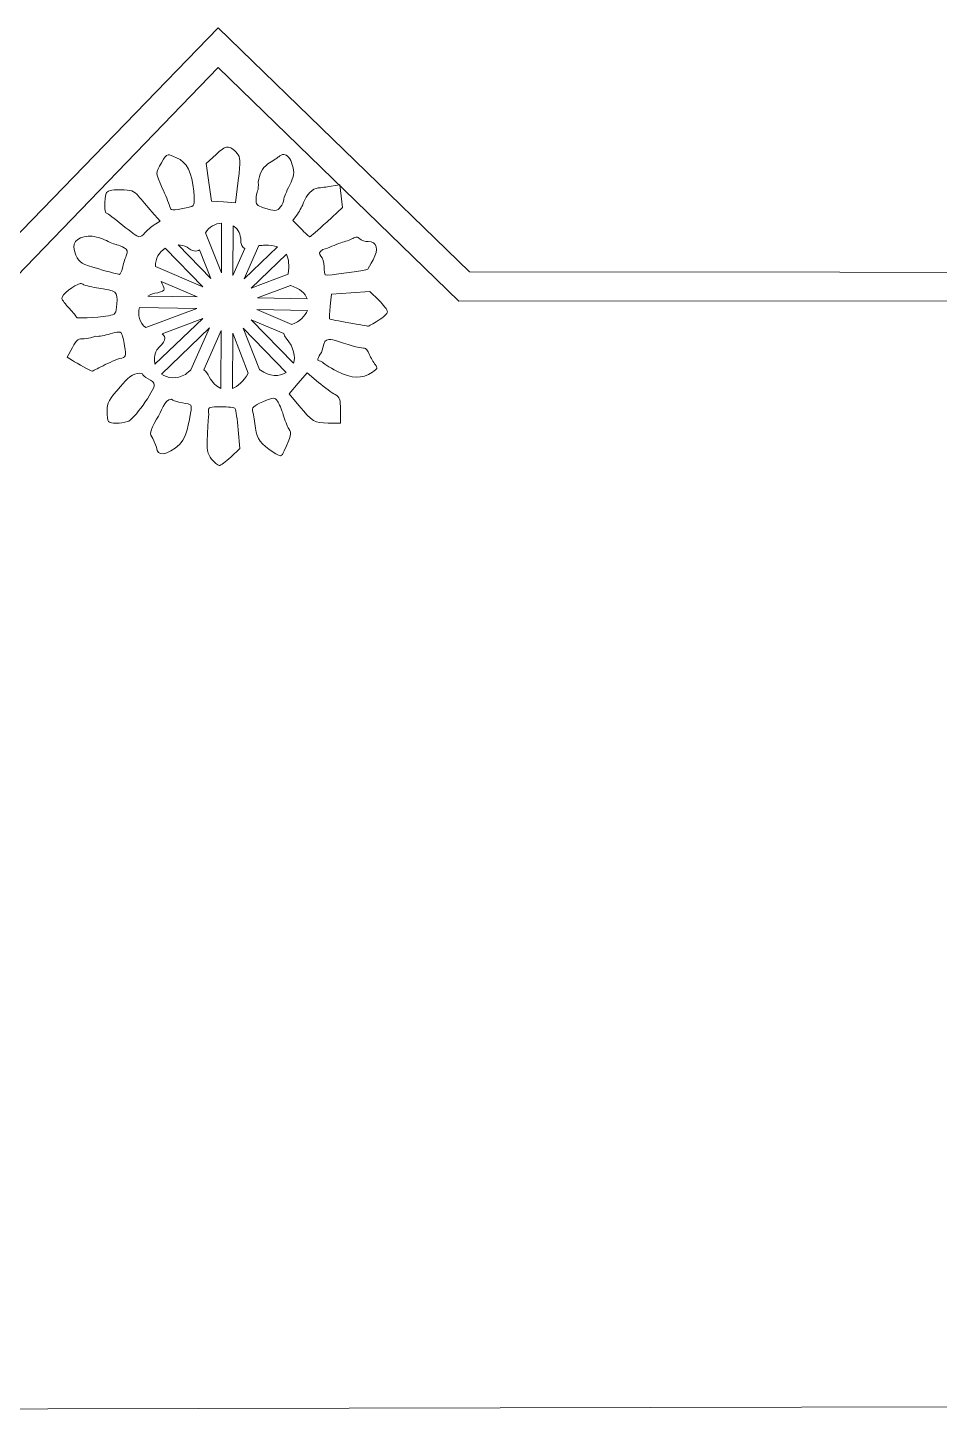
# Model space of a CAD drawing. Header units: centimetres. Extents: x -9.5 to 9.5, y -12.4 to 12.4.
# Drawn here: x -0.98 to 4.28, y 4.38 to 12.4 of the extents above; entities that cross this region are included whole.
import ezdxf

# ---------------------------------------------------------------- set-up
doc = ezdxf.new("R2010")
doc.units = ezdxf.units.CM
doc.header["$MEASUREMENT"] = 0
doc.layers.add('Layer 1', color=7, linetype='Continuous')

msp = doc.modelspace()

# ---------------------------------------------------------------- linework, layer by layer
at = {"layer": 'Layer 1', "color": 42, "lineweight": 20}
for points, knots in [([(-7.98091, -12.39573), (-7.98091, -12.39573), (7.97595, -12.39573), (7.97595, -12.39573), (7.97595, -12.39573), (7.97595, -12.39573), (7.97595, -5.69516), (7.97595, -5.69516), (7.97595, -5.69516), (7.97595, -5.69516), (7.9743, -5.69516), (7.9743, -5.69516), (7.9743, -5.69516), (7.9743, -5.69516), (7.9743, -5.6811), (7.9743, -5.6811), (7.9743, -5.6811), (7.9743, -5.6811), (8.59359, -5.6811), (8.59359, -5.6811), (8.59359, -5.6811), (8.59359, -5.6811), (9.53369, -4.87081), (9.53369, -4.87081), (9.53369, -4.87081), (9.53369, -4.87081), (9.53369, 2.41102), (9.53369, 2.41102), (9.53369, 2.41102), (9.53369, 2.41102), (9.52625, 2.40523), (9.52625, 2.40523), (9.52625, 2.40523), (9.52625, 2.40523), (7.9743, 4.32015), (7.9743, 4.32015), (7.9743, 4.32015), (7.9743, 4.32015), (7.9743, 4.32676), (7.9743, 4.32676), (7.9743, 4.32676), (7.9743, 4.32676), (7.97761, 4.32924), (7.97761, 4.32924), (7.97761, 4.32924), (7.97761, 4.32924), (7.9743, 4.32924), (7.9743, 4.32924), (7.9743, 4.32924), (7.9743, 4.32924), (7.9743, 9.10662), (7.9743, 9.10662), (7.9743, 9.10662), (7.9743, 9.10662), (7.97761, 9.10662), (7.97761, 9.10662), (7.97761, 9.10662), (7.97761, 9.10662), (7.97761, 10.98185), (7.97761, 10.98185), (7.97761, 10.98185), (7.97761, 10.98185), (7.9743, 10.98185), (7.9743, 10.98185), (7.9743, 10.98185), (7.9743, 10.98185), (7.9743, 10.98268), (7.9743, 10.98268), (7.9743, 10.98268), (7.9743, 10.98268), (1.56808, 10.98847), (1.56808, 10.98847), (1.56808, 10.98847), (1.56808, 10.98847), (0.11865, 12.39573), (0.11865, 12.39573), (0.11865, 12.39573), (0.11865, 12.39573), (-1.25305, 10.98269), (-1.25305, 10.98269), (-1.25305, 10.98269), (-1.25305, 10.98269), (-7.98256, 10.98269), (-7.98256, 10.98269), (-7.98256, 10.98269), (-7.98256, 10.98269), (-7.98256, 4.28708), (-7.98256, 4.28708), (-7.98256, 4.28708), (-7.98256, 4.28708), (-9.52624, 2.3829), (-9.52624, 2.3829), (-9.52624, 2.3829), (-9.52624, 2.3829), (-9.53368, 2.38869), (-9.53368, 2.38869), (-9.53368, 2.38869), (-9.53368, 2.38869), (-9.53368, -4.89314), (-9.53368, -4.89314), (-9.53368, -4.89314), (-9.53368, -4.89314), (-8.59358, -5.70343), (-8.59358, -5.70343), (-8.59358, -5.70343), (-8.59358, -5.70343), (-7.9809, -5.70343), (-7.9809, -5.70343), (-7.9809, -5.70343), (-7.9809, -5.70343), (-7.98091, -12.39573), (-7.98091, -12.39573)], [0, 0, 0, 0, 0.0344828, 0.0344828, 0.0344828, 0.0344828, 0.0689655, 0.0689655, 0.0689655, 0.0689655, 0.1034483, 0.1034483, 0.1034483, 0.1034483, 0.137931, 0.137931, 0.137931, 0.137931, 0.1724138, 0.1724138, 0.1724138, 0.1724138, 0.2068966, 0.2068966, 0.2068966, 0.2068966, 0.2413793, 0.2413793, 0.2413793, 0.2413793, 0.2758621, 0.2758621, 0.2758621, 0.2758621, 0.3103448, 0.3103448, 0.3103448, 0.3103448, 0.3448276, 0.3448276, 0.3448276, 0.3448276, 0.3793103, 0.3793103, 0.3793103, 0.3793103, 0.4137931, 0.4137931, 0.4137931, 0.4137931, 0.4482759, 0.4482759, 0.4482759, 0.4482759, 0.4827586, 0.4827586, 0.4827586, 0.4827586, 0.5172414, 0.5172414, 0.5172414, 0.5172414, 0.5517241, 0.5517241, 0.5517241, 0.5517241, 0.5862069, 0.5862069, 0.5862069, 0.5862069, 0.6206897, 0.6206897, 0.6206897, 0.6206897, 0.6551724, 0.6551724, 0.6551724, 0.6551724, 0.6896552, 0.6896552, 0.6896552, 0.6896552, 0.7241379, 0.7241379, 0.7241379, 0.7241379, 0.7586207, 0.7586207, 0.7586207, 0.7586207, 0.7931034, 0.7931034, 0.7931034, 0.7931034, 0.8275862, 0.8275862, 0.8275862, 0.8275862, 0.862069, 0.862069, 0.862069, 0.862069, 0.8965517, 0.8965517, 0.8965517, 0.8965517, 0.9310345, 0.9310345, 0.9310345, 0.9310345, 1, 1, 1, 1]), ([(0.17239, 11.70781), (0.18957, 11.70845), (0.20536, 11.69577), (0.22779, 11.6706), (0.22779, 11.6706), (0.24762, 11.64834), (0.24833, 11.63074), (0.2344, 11.51598), (0.2344, 11.51598), (0.2344, 11.51598), (0.21869, 11.387), (0.21869, 11.387), (0.21869, 11.387), (0.21869, 11.387), (0.15006, 11.39113), (0.15006, 11.39113), (0.15006, 11.39113), (0.15006, 11.39113), (0.08061, 11.39526), (0.08061, 11.39526), (0.08061, 11.39526), (0.08061, 11.39526), (0.0649, 11.5044), (0.0649, 11.5044), (0.0649, 11.5044), (0.0649, 11.5044), (0.04919, 11.61354), (0.04919, 11.61354), (0.04919, 11.61354), (0.04919, 11.61354), (0.10624, 11.66563), (0.10624, 11.66563), (0.10624, 11.66563), (0.13622, 11.69277), (0.15521, 11.70715), (0.17239, 11.7078), (0.17239, 11.7078), (0.17239, 11.7078), (0.17239, 11.70781), (0.17239, 11.70781)], [0, 0, 0, 0, 0.0909091, 0.0909091, 0.0909091, 0.0909091, 0.1818182, 0.1818182, 0.1818182, 0.1818182, 0.2727273, 0.2727273, 0.2727273, 0.2727273, 0.3636364, 0.3636364, 0.3636364, 0.3636364, 0.4545455, 0.4545455, 0.4545455, 0.4545455, 0.5454545, 0.5454545, 0.5454545, 0.5454545, 0.6363636, 0.6363636, 0.6363636, 0.6363636, 0.7272727, 0.7272727, 0.7272727, 0.7272727, 0.8181818, 0.8181818, 0.8181818, 0.8181818, 1, 1, 1, 1]), ([(-0.17074, 11.66316), (-0.16102, 11.66397), (-0.14801, 11.65751), (-0.12196, 11.64662), (-0.12196, 11.64662), (-0.06252, 11.62178), (-0.03141, 11.56111), (-0.02274, 11.45314), (-0.02274, 11.45314), (-0.01595, 11.36852), (-0.01591, 11.36805), (-0.05499, 11.35971), (-0.05499, 11.35971), (-0.15385, 11.33862), (-0.15316, 11.33817), (-0.16248, 11.36963), (-0.16248, 11.36963), (-0.16747, 11.38647), (-0.18586, 11.43253), (-0.20382, 11.47133), (-0.20382, 11.47133), (-0.24346, 11.55699), (-0.24432, 11.55744), (-0.20878, 11.61768), (-0.20878, 11.61768), (-0.19022, 11.64914), (-0.18325, 11.66212), (-0.17075, 11.66316), (-0.17075, 11.66316), (-0.17075, 11.66316), (-0.17074, 11.66316), (-0.17074, 11.66316)], [0, 0, 0, 0, 0.1111111, 0.1111111, 0.1111111, 0.1111111, 0.2222222, 0.2222222, 0.2222222, 0.2222222, 0.3333333, 0.3333333, 0.3333333, 0.3333333, 0.4444444, 0.4444444, 0.4444444, 0.4444444, 0.5555556, 0.5555556, 0.5555556, 0.5555556, 0.6666667, 0.6666667, 0.6666667, 0.6666667, 0.7777778, 0.7777778, 0.7777778, 0.7777778, 1, 1, 1, 1]), ([(0.49651, 11.66482), (0.51705, 11.66437), (0.53528, 11.64308), (0.54612, 11.60446), (0.54612, 11.60446), (0.5595, 11.55677), (0.55757, 11.54278), (0.52958, 11.48705), (0.52958, 11.48705), (0.5121, 11.45224), (0.49757, 11.41533), (0.49733, 11.40519), (0.49733, 11.40519), (0.49709, 11.39506), (0.48825, 11.37611), (0.47831, 11.36302), (0.47831, 11.36302), (0.45844, 11.33685), (0.44427, 11.33665), (0.37909, 11.35806), (0.37909, 11.35806), (0.34396, 11.3696), (0.33528, 11.37903), (0.33692, 11.40684), (0.33692, 11.40684), (0.33805, 11.42592), (0.34202, 11.44732), (0.34602, 11.4548), (0.34602, 11.4548), (0.35002, 11.46227), (0.35148, 11.48549), (0.34933, 11.50606), (0.34933, 11.50606), (0.35831, 11.55093), (0.36898, 11.58372), (0.40555, 11.61107), (0.40555, 11.61107), (0.4297, 11.62538), (0.45799, 11.64398), (0.46756, 11.65241), (0.46756, 11.65241), (0.47735, 11.66103), (0.48716, 11.66502), (0.4965, 11.66481), (0.4965, 11.66481), (0.4965, 11.66481), (0.49651, 11.66482), (0.49651, 11.66482)], [0, 0, 0, 0, 0.0769231, 0.0769231, 0.0769231, 0.0769231, 0.1538462, 0.1538462, 0.1538462, 0.1538462, 0.2307692, 0.2307692, 0.2307692, 0.2307692, 0.3076923, 0.3076923, 0.3076923, 0.3076923, 0.3846154, 0.3846154, 0.3846154, 0.3846154, 0.4615385, 0.4615385, 0.4615385, 0.4615385, 0.5384615, 0.5384615, 0.5384615, 0.5384615, 0.6153846, 0.6153846, 0.6153846, 0.6153846, 0.6923077, 0.6923077, 0.6923077, 0.6923077, 0.7692308, 0.7692308, 0.7692308, 0.7692308, 0.8461538, 0.8461538, 0.8461538, 0.8461538, 1, 1, 1, 1]), ([(-0.44607, 11.46142), (-0.3831, 11.46142), (-0.36805, 11.45629), (-0.34189, 11.42504), (-0.34189, 11.42504), (-0.32511, 11.405), (-0.29026, 11.36451), (-0.26417, 11.33492), (-0.26417, 11.33492), (-0.26417, 11.33492), (-0.21704, 11.28118), (-0.21704, 11.28118), (-0.21704, 11.28118), (-0.21704, 11.28118), (-0.25011, 11.25968), (-0.25011, 11.25968), (-0.25011, 11.25968), (-0.26845, 11.2476), (-0.29257, 11.22647), (-0.30385, 11.21338), (-0.30385, 11.21338), (-0.31514, 11.20029), (-0.33089, 11.19004), (-0.33858, 11.19023), (-0.33858, 11.19023), (-0.34627, 11.19042), (-0.38892, 11.22082), (-0.43366, 11.25803), (-0.43366, 11.25803), (-0.4784, 11.29524), (-0.51969, 11.32583), (-0.52544, 11.32583), (-0.52544, 11.32583), (-0.53784, 11.32583), (-0.53973, 11.40916), (-0.52792, 11.43993), (-0.52792, 11.43993), (-0.5218, 11.45587), (-0.50048, 11.46143), (-0.44606, 11.46143), (-0.44606, 11.46143), (-0.44606, 11.46143), (-0.44607, 11.46142), (-0.44607, 11.46142)], [0, 0, 0, 0, 0.0833333, 0.0833333, 0.0833333, 0.0833333, 0.1666667, 0.1666667, 0.1666667, 0.1666667, 0.25, 0.25, 0.25, 0.25, 0.3333333, 0.3333333, 0.3333333, 0.3333333, 0.4166667, 0.4166667, 0.4166667, 0.4166667, 0.5, 0.5, 0.5, 0.5, 0.5833333, 0.5833333, 0.5833333, 0.5833333, 0.6666667, 0.6666667, 0.6666667, 0.6666667, 0.75, 0.75, 0.75, 0.75, 0.8333333, 0.8333333, 0.8333333, 0.8333333, 1, 1, 1, 1]), ([(0.81979, 11.48953), (0.81979, 11.48953), (0.82806, 11.42421), (0.82806, 11.42421), (0.82806, 11.42421), (0.82806, 11.42421), (0.8355, 11.35972), (0.8355, 11.35972), (0.8355, 11.35972), (0.8355, 11.35972), (0.74455, 11.27538), (0.74455, 11.27538), (0.74455, 11.27538), (0.69455, 11.22898), (0.65072, 11.19131), (0.64698, 11.19104), (0.64698, 11.19104), (0.64324, 11.19077), (0.61994, 11.21156), (0.59489, 11.23734), (0.59489, 11.23734), (0.59489, 11.23734), (0.54859, 11.28364), (0.54859, 11.28364), (0.54859, 11.28364), (0.54859, 11.28364), (0.57588, 11.32167), (0.57588, 11.32167), (0.57588, 11.32167), (0.5906, 11.34256), (0.60649, 11.3727), (0.61143, 11.38864), (0.61143, 11.38864), (0.62456, 11.43099), (0.66375, 11.47), (0.69494, 11.47215), (0.69494, 11.47215), (0.7099, 11.47318), (0.74394, 11.47787), (0.77101, 11.48207), (0.77101, 11.48207), (0.77101, 11.48207), (0.81979, 11.48953), (0.81979, 11.48953)], [0, 0, 0, 0, 0.0833333, 0.0833333, 0.0833333, 0.0833333, 0.1666667, 0.1666667, 0.1666667, 0.1666667, 0.25, 0.25, 0.25, 0.25, 0.3333333, 0.3333333, 0.3333333, 0.3333333, 0.4166667, 0.4166667, 0.4166667, 0.4166667, 0.5, 0.5, 0.5, 0.5, 0.5833333, 0.5833333, 0.5833333, 0.5833333, 0.6666667, 0.6666667, 0.6666667, 0.6666667, 0.75, 0.75, 0.75, 0.75, 0.8333333, 0.8333333, 0.8333333, 0.8333333, 1, 1, 1, 1]), ([(0.13849, 11.2696), (0.13849, 11.2696), (0.13684, 10.98187), (0.13684, 10.98187), (0.13684, 10.98187), (0.13684, 10.98187), (0.04589, 11.21255), (0.04589, 11.21255), (0.04589, 11.21255), (0.06556, 11.24735), (0.102, 11.26649), (0.13849, 11.2696)], [0, 0, 0, 0, 0.25, 0.25, 0.25, 0.25, 0.5, 0.5, 0.5, 0.5, 1, 1, 1, 1]), ([(0.20547, 11.25389), (0.22731, 11.23963), (0.24388, 11.21618), (0.24846, 11.18196), (0.24846, 11.18196), (0.24773, 11.1462), (0.25686, 11.12816), (0.27244, 11.12243), (0.27244, 11.12243), (0.27244, 11.12243), (0.20381, 10.96781), (0.20381, 10.96781), (0.20381, 10.96781), (0.20381, 10.96781), (0.20547, 11.25389), (0.20547, 11.25389)], [0, 0, 0, 0, 0.2, 0.2, 0.2, 0.2, 0.4, 0.4, 0.4, 0.4, 0.6, 0.6, 0.6, 0.6, 1, 1, 1, 1]), ([(-0.63211, 11.19436), (-0.60211, 11.19444), (-0.5655, 11.18737), (-0.53785, 11.17369), (-0.53785, 11.17369), (-0.50756, 11.15871), (-0.47561, 11.14547), (-0.46592, 11.14392), (-0.46592, 11.14392), (-0.45623, 11.14237), (-0.43646, 11.13429), (-0.42293, 11.12656), (-0.42293, 11.12656), (-0.40309, 11.11522), (-0.40133, 11.10687), (-0.41218, 11.08026), (-0.41218, 11.08026), (-0.41958, 11.06211), (-0.42928, 11.03055), (-0.43368, 11.00998), (-0.43368, 11.00998), (-0.43808, 10.98941), (-0.4464, 10.97292), (-0.45187, 10.9736), (-0.45187, 10.9736), (-0.45734, 10.97428), (-0.51027, 10.98827), (-0.57011, 11.00502), (-0.57011, 11.00502), (-0.67009, 11.03301), (-0.6807, 11.03993), (-0.7024, 11.08522), (-0.7024, 11.08522), (-0.73354, 11.15261), (-0.69803, 11.18728), (-0.63212, 11.19436), (-0.63212, 11.19436), (-0.63212, 11.19436), (-0.63211, 11.19436), (-0.63211, 11.19436)], [0, 0, 0, 0, 0.0909091, 0.0909091, 0.0909091, 0.0909091, 0.1818182, 0.1818182, 0.1818182, 0.1818182, 0.2727273, 0.2727273, 0.2727273, 0.2727273, 0.3636364, 0.3636364, 0.3636364, 0.3636364, 0.4545455, 0.4545455, 0.4545455, 0.4545455, 0.5454545, 0.5454545, 0.5454545, 0.5454545, 0.6363636, 0.6363636, 0.6363636, 0.6363636, 0.7272727, 0.7272727, 0.7272727, 0.7272727, 0.8181818, 0.8181818, 0.8181818, 0.8181818, 1, 1, 1, 1]), ([(-0.11203, 11.14392), (-0.09504, 11.14313), (-0.07759, 11.13931), (-0.06077, 11.13152), (-0.06077, 11.13152), (-0.03218, 11.10547), (-0.00625, 11.10179), (0.01116, 11.11581), (0.01116, 11.11581), (0.01116, 11.11581), (0.07648, 10.95045), (0.07648, 10.95045), (0.07648, 10.95045), (0.07648, 10.95045), (-0.11203, 11.14392), (-0.11203, 11.14392)], [0, 0, 0, 0, 0.2, 0.2, 0.2, 0.2, 0.4, 0.4, 0.4, 0.4, 0.6, 0.6, 0.6, 0.6, 1, 1, 1, 1]), ([(0.38819, 11.14144), (0.41745, 11.14211), (0.44163, 11.13915), (0.46095, 11.13234), (0.46095, 11.13234), (0.46095, 11.13234), (0.2683, 10.94796), (0.2683, 10.94796), (0.2683, 10.94796), (0.2683, 10.94796), (0.35346, 11.13978), (0.35346, 11.13978), (0.35346, 11.13978), (0.36559, 11.14101), (0.37747, 11.14119), (0.38819, 11.14143), (0.38819, 11.14143), (0.38819, 11.14143), (0.38819, 11.14144), (0.38819, 11.14144)], [0, 0, 0, 0, 0.1666667, 0.1666667, 0.1666667, 0.1666667, 0.3333333, 0.3333333, 0.3333333, 0.3333333, 0.5, 0.5, 0.5, 0.5, 0.6666667, 0.6666667, 0.6666667, 0.6666667, 1, 1, 1, 1]), ([(0.91653, 11.18857), (0.92292, 11.1883), (0.92855, 11.18564), (0.93472, 11.17947), (0.93472, 11.17947), (0.94388, 11.17031), (0.96574, 11.16293), (0.98268, 11.16293), (0.98268, 11.16293), (1.03403, 11.16293), (1.04609, 11.1181), (1.01162, 11.05792), (1.01162, 11.05792), (0.99529, 11.02941), (0.98176, 11.00481), (0.98103, 11.00335), (0.98103, 11.00335), (0.97747, 10.99624), (0.74129, 10.96445), (0.73546, 10.97028), (0.73546, 10.97028), (0.73176, 10.97398), (0.72885, 10.99563), (0.72885, 11.01906), (0.72885, 11.01906), (0.72885, 11.0425), (0.72084, 11.06994), (0.71149, 11.07942), (0.71149, 11.07942), (0.69787, 11.09323), (0.69992, 11.10077), (0.72141, 11.11663), (0.72141, 11.11663), (0.75999, 11.12634), (0.78929, 11.1446), (0.82642, 11.15632), (0.82642, 11.15632), (0.85048, 11.16161), (0.88107, 11.17291), (0.89422, 11.18112), (0.89422, 11.18112), (0.90307, 11.18665), (0.91016, 11.18883), (0.91654, 11.18856), (0.91654, 11.18856), (0.91654, 11.18856), (0.91653, 11.18857), (0.91653, 11.18857)], [0, 0, 0, 0, 0.0769231, 0.0769231, 0.0769231, 0.0769231, 0.1538462, 0.1538462, 0.1538462, 0.1538462, 0.2307692, 0.2307692, 0.2307692, 0.2307692, 0.3076923, 0.3076923, 0.3076923, 0.3076923, 0.3846154, 0.3846154, 0.3846154, 0.3846154, 0.4615385, 0.4615385, 0.4615385, 0.4615385, 0.5384615, 0.5384615, 0.5384615, 0.5384615, 0.6153846, 0.6153846, 0.6153846, 0.6153846, 0.6923077, 0.6923077, 0.6923077, 0.6923077, 0.7692308, 0.7692308, 0.7692308, 0.7692308, 0.8461538, 0.8461538, 0.8461538, 0.8461538, 1, 1, 1, 1]), ([(-0.18645, 11.1249), (-0.18645, 11.1249), (0.03018, 10.90248), (0.03018, 10.90248), (0.03018, 10.90248), (0.03018, 10.90248), (-0.24267, 11.01824), (-0.24267, 11.01824), (-0.24267, 11.01824), (-0.24547, 11.06532), (-0.22176, 11.10333), (-0.18645, 11.1249)], [0, 0, 0, 0, 0.25, 0.25, 0.25, 0.25, 0.5, 0.5, 0.5, 0.5, 1, 1, 1, 1]), ([(0.51222, 11.08935), (0.5262, 11.06243), (0.52872, 11.02501), (0.52297, 10.97608), (0.52297, 10.97608), (0.52289, 10.97579), (0.52305, 10.97554), (0.52297, 10.97525), (0.52297, 10.97525), (0.52297, 10.97525), (0.30882, 10.89505), (0.30882, 10.89505), (0.30882, 10.89505), (0.30882, 10.89505), (0.51222, 11.08935), (0.51222, 11.08935)], [0, 0, 0, 0, 0.2, 0.2, 0.2, 0.2, 0.4, 0.4, 0.4, 0.4, 0.6, 0.6, 0.6, 0.6, 1, 1, 1, 1]), ([(-0.67675, 10.92068), (-0.67466, 10.92103), (-0.67257, 10.92087), (-0.67096, 10.92068), (-0.67096, 10.92068), (-0.66925, 10.92049), (-0.66789, 10.9199), (-0.66683, 10.91903), (-0.66683, 10.91903), (-0.65855, 10.91222), (-0.62072, 10.90216), (-0.58332, 10.89671), (-0.58332, 10.89671), (-0.46581, 10.87956), (-0.46028, 10.87494), (-0.46591, 10.80411), (-0.46591, 10.80411), (-0.47054, 10.74595), (-0.4739, 10.7416), (-0.51387, 10.73548), (-0.51387, 10.73548), (-0.59359, 10.72329), (-0.69901, 10.71813), (-0.69908, 10.72638), (-0.69908, 10.72638), (-0.69911, 10.73089), (-0.7174, 10.75314), (-0.73959, 10.77682), (-0.73959, 10.77682), (-0.76178, 10.8005), (-0.78133, 10.8266), (-0.78341, 10.83387), (-0.78341, 10.83387), (-0.78892, 10.85311), (-0.70811, 10.91538), (-0.67675, 10.92068)], [0, 0, 0, 0, 0.1, 0.1, 0.1, 0.1, 0.2, 0.2, 0.2, 0.2, 0.3, 0.3, 0.3, 0.3, 0.4, 0.4, 0.4, 0.4, 0.5, 0.5, 0.5, 0.5, 0.6, 0.6, 0.6, 0.6, 0.7, 0.7, 0.7, 0.7, 0.8, 0.8, 0.8, 0.8, 1, 1, 1, 1]), ([(-0.21125, 10.93225), (-0.21125, 10.93225), (-0.00206, 10.84378), (-0.00206, 10.84378), (-0.00206, 10.84378), (-0.00206, 10.84378), (-0.28649, 10.84874), (-0.28649, 10.84874), (-0.28649, 10.84874), (-0.27069, 10.85914), (-0.25205, 10.86649), (-0.23027, 10.86776), (-0.23027, 10.86776), (-0.1774, 10.87842), (-0.19051, 10.89562), (-0.21125, 10.93225)], [0, 0, 0, 0, 0.2, 0.2, 0.2, 0.2, 0.4, 0.4, 0.4, 0.4, 0.6, 0.6, 0.6, 0.6, 1, 1, 1, 1]), ([(0.53537, 10.9091), (0.53597, 10.90894), (0.5364, 10.90926), (0.53702, 10.9091), (0.53702, 10.9091), (0.58945, 10.89261), (0.61968, 10.86446), (0.6321, 10.83303), (0.6321, 10.83303), (0.6321, 10.83303), (0.3452, 10.83799), (0.3452, 10.83799), (0.3452, 10.83799), (0.3452, 10.83799), (0.53537, 10.9091), (0.53537, 10.9091)], [0, 0, 0, 0, 0.2, 0.2, 0.2, 0.2, 0.4, 0.4, 0.4, 0.4, 0.6, 0.6, 0.6, 0.6, 1, 1, 1, 1]), ([(0.99343, 10.8752), (0.99343, 10.8752), (1.04469, 10.82559), (1.04469, 10.82559), (1.04469, 10.82559), (1.07261, 10.79811), (1.095, 10.76705), (1.09513, 10.75779), (1.09513, 10.75779), (1.09526, 10.74853), (1.07115, 10.72615), (1.04139, 10.70735), (1.04139, 10.70735), (1.01162, 10.68856), (0.98553, 10.67419), (0.98351, 10.6751), (0.98351, 10.6751), (0.98149, 10.67601), (0.93151, 10.68422), (0.87272, 10.69412), (0.87272, 10.69412), (0.81392, 10.70401), (0.76382, 10.71455), (0.7611, 10.71727), (0.7611, 10.71727), (0.75837, 10.72), (0.75993, 10.75304), (0.76441, 10.79086), (0.76441, 10.79086), (0.76441, 10.79086), (0.77268, 10.85949), (0.77268, 10.85949), (0.77268, 10.85949), (0.77268, 10.85949), (0.88347, 10.86693), (0.88347, 10.86693), (0.88347, 10.86693), (0.88347, 10.86693), (0.99343, 10.8752), (0.99343, 10.8752)], [0, 0, 0, 0, 0.0909091, 0.0909091, 0.0909091, 0.0909091, 0.1818182, 0.1818182, 0.1818182, 0.1818182, 0.2727273, 0.2727273, 0.2727273, 0.2727273, 0.3636364, 0.3636364, 0.3636364, 0.3636364, 0.4545455, 0.4545455, 0.4545455, 0.4545455, 0.5454545, 0.5454545, 0.5454545, 0.5454545, 0.6363636, 0.6363636, 0.6363636, 0.6363636, 0.7272727, 0.7272727, 0.7272727, 0.7272727, 0.8181818, 0.8181818, 0.8181818, 0.8181818, 1, 1, 1, 1]), ([(-0.33528, 10.7826), (-0.33528, 10.7826), (-0.00455, 10.77681), (-0.00455, 10.77681), (-0.00455, 10.77681), (-0.00455, 10.77681), (-0.29807, 10.66684), (-0.29807, 10.66684), (-0.29807, 10.66684), (-0.33689, 10.69361), (-0.34725, 10.7408), (-0.33528, 10.7826)], [0, 0, 0, 0, 0.25, 0.25, 0.25, 0.25, 0.5, 0.5, 0.5, 0.5, 1, 1, 1, 1]), ([(0.34189, 10.77102), (0.34189, 10.77102), (0.63293, 10.76606), (0.63293, 10.76606), (0.63293, 10.76606), (0.62047, 10.73224), (0.58947, 10.70153), (0.54363, 10.68503), (0.54363, 10.68503), (0.54363, 10.68503), (0.34189, 10.77102), (0.34189, 10.77102)], [0, 0, 0, 0, 0.25, 0.25, 0.25, 0.25, 0.5, 0.5, 0.5, 0.5, 1, 1, 1, 1]), ([(0.02935, 10.71893), (0.02935, 10.71893), (-0.24598, 10.45517), (-0.24598, 10.45517), (-0.24598, 10.45517), (-0.25164, 10.47923), (-0.24954, 10.50784), (-0.23606, 10.53868), (-0.23606, 10.53868), (-0.18833, 10.5846), (-0.17675, 10.61167), (-0.20464, 10.63046), (-0.20464, 10.63046), (-0.20464, 10.63046), (0.02935, 10.71893), (0.02935, 10.71893)], [0, 0, 0, 0, 0.2, 0.2, 0.2, 0.2, 0.4, 0.4, 0.4, 0.4, 0.6, 0.6, 0.6, 0.6, 1, 1, 1, 1]), ([(0.06904, 10.66519), (0.06904, 10.66519), (-0.03845, 10.42293), (-0.03845, 10.42293), (-0.03845, 10.42293), (-0.04825, 10.41662), (-0.05858, 10.40803), (-0.06987, 10.39647), (-0.06987, 10.39647), (-0.12227, 10.36907), (-0.17432, 10.37376), (-0.20878, 10.39895), (-0.20878, 10.39895), (-0.20878, 10.39895), (0.06904, 10.66519), (0.06904, 10.66519)], [0, 0, 0, 0, 0.2, 0.2, 0.2, 0.2, 0.4, 0.4, 0.4, 0.4, 0.6, 0.6, 0.6, 0.6, 1, 1, 1, 1]), ([(0.26169, 10.66436), (0.26169, 10.66436), (0.51139, 10.40804), (0.51139, 10.40804), (0.51139, 10.40804), (0.47139, 10.38312), (0.41266, 10.38339), (0.36174, 10.4221), (0.36174, 10.4221), (0.35984, 10.42354), (0.35789, 10.42432), (0.35595, 10.42541), (0.35595, 10.42541), (0.35595, 10.42541), (0.26169, 10.66436), (0.26169, 10.66436)], [0, 0, 0, 0, 0.2, 0.2, 0.2, 0.2, 0.4, 0.4, 0.4, 0.4, 0.6, 0.6, 0.6, 0.6, 1, 1, 1, 1]), ([(0.30882, 10.71232), (0.30882, 10.71232), (0.49651, 10.63294), (0.49651, 10.63294), (0.49651, 10.63294), (0.49827, 10.62441), (0.50298, 10.6151), (0.51139, 10.60565), (0.51139, 10.60565), (0.55676, 10.54932), (0.56516, 10.49895), (0.55273, 10.46096), (0.55273, 10.46096), (0.55273, 10.46096), (0.30882, 10.71232), (0.30882, 10.71232)], [0, 0, 0, 0, 0.2, 0.2, 0.2, 0.2, 0.4, 0.4, 0.4, 0.4, 0.6, 0.6, 0.6, 0.6, 1, 1, 1, 1]), ([(-0.45599, 10.64038), (-0.44863, 10.64041), (-0.44333, 10.63948), (-0.44111, 10.63707), (-0.44111, 10.63707), (-0.43519, 10.63065), (-0.4263, 10.59628), (-0.42127, 10.561), (-0.42127, 10.561), (-0.41253, 10.49973), (-0.414, 10.49691), (-0.44856, 10.48824), (-0.44856, 10.48824), (-0.46846, 10.48325), (-0.51202, 10.46459), (-0.5453, 10.4469), (-0.5453, 10.4469), (-0.57857, 10.42921), (-0.60666, 10.41518), (-0.60814, 10.41548), (-0.60814, 10.41548), (-0.61481, 10.41683), (-0.69555, 10.46074), (-0.72224, 10.47749), (-0.72224, 10.47749), (-0.72224, 10.47749), (-0.75201, 10.49568), (-0.75201, 10.49568), (-0.75201, 10.49568), (-0.75201, 10.49568), (-0.72224, 10.55108), (-0.72224, 10.55108), (-0.72224, 10.55108), (-0.69688, 10.59852), (-0.68727, 10.60595), (-0.65527, 10.60152), (-0.65527, 10.60152), (-0.65527, 10.60152), (-0.61806, 10.60731), (-0.61806, 10.60731), (-0.61806, 10.60731), (-0.61806, 10.60731), (-0.58664, 10.61641), (-0.58664, 10.61641), (-0.58664, 10.61641), (-0.56981, 10.61515), (-0.53269, 10.62166), (-0.50396, 10.63129), (-0.50396, 10.63129), (-0.48596, 10.63732), (-0.46827, 10.64034), (-0.456, 10.64039), (-0.456, 10.64039), (-0.456, 10.64039), (-0.45599, 10.64038), (-0.45599, 10.64038)], [0, 0, 0, 0, 0.0666667, 0.0666667, 0.0666667, 0.0666667, 0.1333333, 0.1333333, 0.1333333, 0.1333333, 0.2, 0.2, 0.2, 0.2, 0.2666667, 0.2666667, 0.2666667, 0.2666667, 0.3333333, 0.3333333, 0.3333333, 0.3333333, 0.4, 0.4, 0.4, 0.4, 0.4666667, 0.4666667, 0.4666667, 0.4666667, 0.5333333, 0.5333333, 0.5333333, 0.5333333, 0.6, 0.6, 0.6, 0.6, 0.6666667, 0.6666667, 0.6666667, 0.6666667, 0.7333333, 0.7333333, 0.7333333, 0.7333333, 0.8, 0.8, 0.8, 0.8, 0.8666667, 0.8666667, 0.8666667, 0.8666667, 1, 1, 1, 1]), ([(0.13519, 10.64948), (0.13519, 10.64948), (0.13353, 10.31627), (0.13353, 10.31627), (0.13353, 10.31627), (0.10887, 10.32669), (0.08581, 10.34849), (0.06656, 10.38242), (0.06656, 10.38242), (0.05882, 10.39785), (0.04812, 10.41327), (0.03514, 10.42376), (0.03514, 10.42376), (0.03514, 10.42376), (0.13519, 10.64948), (0.13519, 10.64948)], [0, 0, 0, 0, 0.2, 0.2, 0.2, 0.2, 0.4, 0.4, 0.4, 0.4, 0.6, 0.6, 0.6, 0.6, 1, 1, 1, 1]), ([(0.20216, 10.63377), (0.20216, 10.63377), (0.29228, 10.40391), (0.29228, 10.40391), (0.29228, 10.40391), (0.29223, 10.40367), (0.29231, 10.40333), (0.29228, 10.40308), (0.29228, 10.40308), (0.26412, 10.35667), (0.23238, 10.32749), (0.2005, 10.31544), (0.2005, 10.31544), (0.2005, 10.31544), (0.20216, 10.63377), (0.20216, 10.63377)], [0, 0, 0, 0, 0.2, 0.2, 0.2, 0.2, 0.4, 0.4, 0.4, 0.4, 0.6, 0.6, 0.6, 0.6, 1, 1, 1, 1]), ([(0.75696, 10.59822), (0.76963, 10.59893), (0.7874, 10.59448), (0.81153, 10.58664), (0.81153, 10.58664), (0.89265, 10.56028), (0.95022, 10.54581), (0.96284, 10.54861), (0.96284, 10.54861), (0.96859, 10.54988), (0.98134, 10.53367), (0.99013, 10.51306), (0.99013, 10.51306), (0.99892, 10.49245), (1.01402, 10.4656), (1.02403, 10.45353), (1.02403, 10.45353), (1.03968, 10.43467), (1.03703, 10.42881), (1.00915, 10.41054), (1.00915, 10.41054), (0.94606, 10.3692), (0.89138, 10.37053), (0.80327, 10.4155), (0.80327, 10.4155), (0.75839, 10.43841), (0.71979, 10.46305), (0.71728, 10.47007), (0.71728, 10.47007), (0.69028, 10.47958), (0.68558, 10.47044), (0.70157, 10.5048), (0.70157, 10.5048), (0.70922, 10.51245), (0.71885, 10.53267), (0.72224, 10.55028), (0.72224, 10.55028), (0.72834, 10.58197), (0.73585, 10.59705), (0.75697, 10.59824), (0.75697, 10.59824), (0.75697, 10.59824), (0.75696, 10.59822), (0.75696, 10.59822)], [0, 0, 0, 0, 0.0833333, 0.0833333, 0.0833333, 0.0833333, 0.1666667, 0.1666667, 0.1666667, 0.1666667, 0.25, 0.25, 0.25, 0.25, 0.3333333, 0.3333333, 0.3333333, 0.3333333, 0.4166667, 0.4166667, 0.4166667, 0.4166667, 0.5, 0.5, 0.5, 0.5, 0.5833333, 0.5833333, 0.5833333, 0.5833333, 0.6666667, 0.6666667, 0.6666667, 0.6666667, 0.75, 0.75, 0.75, 0.75, 0.8333333, 0.8333333, 0.8333333, 0.8333333, 1, 1, 1, 1]), ([(-0.33445, 10.40391), (-0.32907, 10.40361), (-0.32417, 10.40251), (-0.31874, 10.4006), (-0.31874, 10.4006), (-0.31874, 10.39296), (-0.30354, 10.38018), (-0.28484, 10.37166), (-0.28484, 10.37166), (-0.26614, 10.36314), (-0.25011, 10.34735), (-0.25011, 10.33693), (-0.25011, 10.33693), (-0.25011, 10.30082), (-0.37109, 10.133), (-0.40307, 10.12444), (-0.40307, 10.12444), (-0.44462, 10.11331), (-0.50258, 10.11316), (-0.51386, 10.12444), (-0.51386, 10.12444), (-0.51885, 10.12943), (-0.52213, 10.15809), (-0.52213, 10.18728), (-0.52213, 10.18728), (-0.52213, 10.23269), (-0.51131, 10.2522), (-0.44441, 10.32701), (-0.44441, 10.32701), (-0.40898, 10.3708), (-0.3721, 10.40601), (-0.33444, 10.4039), (-0.33444, 10.4039), (-0.33444, 10.4039), (-0.33445, 10.40391), (-0.33445, 10.40391)], [0, 0, 0, 0, 0.1, 0.1, 0.1, 0.1, 0.2, 0.2, 0.2, 0.2, 0.3, 0.3, 0.3, 0.3, 0.4, 0.4, 0.4, 0.4, 0.5, 0.5, 0.5, 0.5, 0.6, 0.6, 0.6, 0.6, 0.7, 0.7, 0.7, 0.7, 0.8, 0.8, 0.8, 0.8, 1, 1, 1, 1]), ([(0.63128, 10.40557), (0.63128, 10.40557), (0.6966, 10.351), (0.6966, 10.351), (0.6966, 10.351), (0.73275, 10.32096), (0.77651, 10.28956), (0.79334, 10.28072), (0.79334, 10.28072), (0.81938, 10.26705), (0.82393, 10.25301), (0.82393, 10.18977), (0.82393, 10.18977), (0.82393, 10.18977), (0.82393, 10.11536), (0.82393, 10.11536), (0.82393, 10.11536), (0.82393, 10.11536), (0.75282, 10.11619), (0.75282, 10.11619), (0.75282, 10.11619), (0.67273, 10.11667), (0.66284, 10.1221), (0.58415, 10.21789), (0.58415, 10.21789), (0.58415, 10.21789), (0.52793, 10.28569), (0.52793, 10.28569), (0.52793, 10.28569), (0.52793, 10.28569), (0.57919, 10.34605), (0.57919, 10.34605), (0.57919, 10.34605), (0.57919, 10.34605), (0.63128, 10.40557), (0.63128, 10.40557)], [0, 0, 0, 0, 0.1, 0.1, 0.1, 0.1, 0.2, 0.2, 0.2, 0.2, 0.3, 0.3, 0.3, 0.3, 0.4, 0.4, 0.4, 0.4, 0.5, 0.5, 0.5, 0.5, 0.6, 0.6, 0.6, 0.6, 0.7, 0.7, 0.7, 0.7, 0.8, 0.8, 0.8, 0.8, 1, 1, 1, 1]), ([(0.43532, 10.25922), (0.4462, 10.25971), (0.45161, 10.25432), (0.46012, 10.24268), (0.46012, 10.24268), (0.46991, 10.22929), (0.48538, 10.19337), (0.49402, 10.1633), (0.49402, 10.1633), (0.50266, 10.13324), (0.51699, 10.09706), (0.52627, 10.0831), (0.52627, 10.0831), (0.54318, 10.05766), (0.53902, 10.04024), (0.49981, 9.95577), (0.49981, 9.95577), (0.48317, 9.91991), (0.4808, 9.91992), (0.43614, 9.94916), (0.43614, 9.94916), (0.36303, 9.99703), (0.34354, 10.02327), (0.33444, 10.08641), (0.33444, 10.08641), (0.3294, 10.12135), (0.3219, 10.16309), (0.3179, 10.17984), (0.3179, 10.17984), (0.31171, 10.2058), (0.32068, 10.21457), (0.3766, 10.23854), (0.3766, 10.23854), (0.40799, 10.25199), (0.42442, 10.25872), (0.4353, 10.25921), (0.4353, 10.25921), (0.4353, 10.25921), (0.43532, 10.25922), (0.43532, 10.25922)], [0, 0, 0, 0, 0.0909091, 0.0909091, 0.0909091, 0.0909091, 0.1818182, 0.1818182, 0.1818182, 0.1818182, 0.2727273, 0.2727273, 0.2727273, 0.2727273, 0.3636364, 0.3636364, 0.3636364, 0.3636364, 0.4545455, 0.4545455, 0.4545455, 0.4545455, 0.5454545, 0.5454545, 0.5454545, 0.5454545, 0.6363636, 0.6363636, 0.6363636, 0.6363636, 0.7272727, 0.7272727, 0.7272727, 0.7272727, 0.8181818, 0.8181818, 0.8181818, 0.8181818, 1, 1, 1, 1]), ([(-0.15007, 10.25343), (-0.14605, 10.24693), (-0.11763, 10.23762), (-0.08723, 10.23276), (-0.08723, 10.23276), (-0.03201, 10.22393), (-0.03228, 10.22393), (-0.04093, 10.17323), (-0.04093, 10.17323), (-0.05881, 10.06842), (-0.07557, 10.02003), (-0.1046, 9.99298), (-0.1046, 9.99298), (-0.17397, 9.92835), (-0.23689, 9.92055), (-0.23689, 9.97644), (-0.23689, 9.97644), (-0.23689, 9.97644), (-0.25839, 10.02688), (-0.25839, 10.02688), (-0.25839, 10.02688), (-0.2787, 10.05788), (-0.2777, 10.06395), (-0.23689, 10.1385), (-0.23689, 10.1385), (-0.20495, 10.18221), (-0.19683, 10.25095), (-0.15007, 10.25343)], [0, 0, 0, 0, 0.125, 0.125, 0.125, 0.125, 0.25, 0.25, 0.25, 0.25, 0.375, 0.375, 0.375, 0.375, 0.5, 0.5, 0.5, 0.5, 0.625, 0.625, 0.625, 0.625, 0.75, 0.75, 0.75, 0.75, 1, 1, 1, 1]), ([(0.13519, 10.21044), (0.17635, 10.21044), (0.21314, 10.20519), (0.21705, 10.19886), (0.21705, 10.19886), (0.22096, 10.19253), (0.22858, 10.13821), (0.23359, 10.07814), (0.23359, 10.07814), (0.23359, 10.07814), (0.24269, 9.969), (0.24269, 9.969), (0.24269, 9.969), (0.24269, 9.969), (0.1906, 9.92022), (0.1906, 9.92022), (0.1906, 9.92022), (0.16187, 9.89312), (0.13142, 9.87102), (0.12363, 9.87144), (0.12363, 9.87144), (0.11584, 9.87185), (0.09649, 9.88849), (0.08064, 9.90865), (0.08064, 9.90865), (0.05586, 9.94016), (0.05259, 9.95991), (0.05666, 10.04756), (0.05666, 10.04756), (0.05926, 10.10365), (0.06225, 10.15296), (0.06327, 10.1567), (0.06327, 10.1567), (0.06429, 10.16044), (0.06377, 10.1742), (0.06244, 10.18729), (0.06244, 10.18729), (0.0604, 10.20736), (0.07206, 10.21044), (0.1352, 10.21044), (0.1352, 10.21044), (0.1352, 10.21044), (0.13519, 10.21044), (0.13519, 10.21044)], [0, 0, 0, 0, 0.0833333, 0.0833333, 0.0833333, 0.0833333, 0.1666667, 0.1666667, 0.1666667, 0.1666667, 0.25, 0.25, 0.25, 0.25, 0.3333333, 0.3333333, 0.3333333, 0.3333333, 0.4166667, 0.4166667, 0.4166667, 0.4166667, 0.5, 0.5, 0.5, 0.5, 0.5833333, 0.5833333, 0.5833333, 0.5833333, 0.6666667, 0.6666667, 0.6666667, 0.6666667, 0.75, 0.75, 0.75, 0.75, 0.8333333, 0.8333333, 0.8333333, 0.8333333, 1, 1, 1, 1])]:
    msp.add_open_spline(points, degree=3, knots=knots, dxfattribs=at)
at = {"layer": 'Layer 1', "color": 234, "lineweight": 20}
msp.add_open_spline([(-1.15004, 10.85408), (-1.15004, 10.85408), (-7.82374, 10.82369), (-7.82374, 10.82369), (-7.82374, 10.82369), (-7.82374, 8.62572), (-7.82374, 6.61342), (-7.82374, 4.41545), (-7.82374, 4.41545), (-7.82374, 4.41545), (7.83215, 4.451), (7.83215, 4.451), (7.83215, 4.451), (7.78811, 6.64806), (7.82065, 8.87383), (7.81561, 10.82369), (7.81561, 10.82369), (7.81561, 10.82369), (1.50631, 10.81999), (1.50631, 10.81999), (1.50631, 10.81999), (1.50631, 10.81999), (0.11839, 12.16735), (0.11839, 12.16735), (0.11839, 12.16735), (0.11839, 12.16735), (-1.15004, 10.85408), (-1.15004, 10.85408)], degree=3, knots=[0, 0, 0, 0, 0.125, 0.125, 0.125, 0.125, 0.25, 0.25, 0.25, 0.25, 0.375, 0.375, 0.375, 0.375, 0.5, 0.5, 0.5, 0.5, 0.625, 0.625, 0.625, 0.625, 0.75, 0.75, 0.75, 0.75, 1, 1, 1, 1], dxfattribs=at)

doc.saveas('drawing.dxf')
